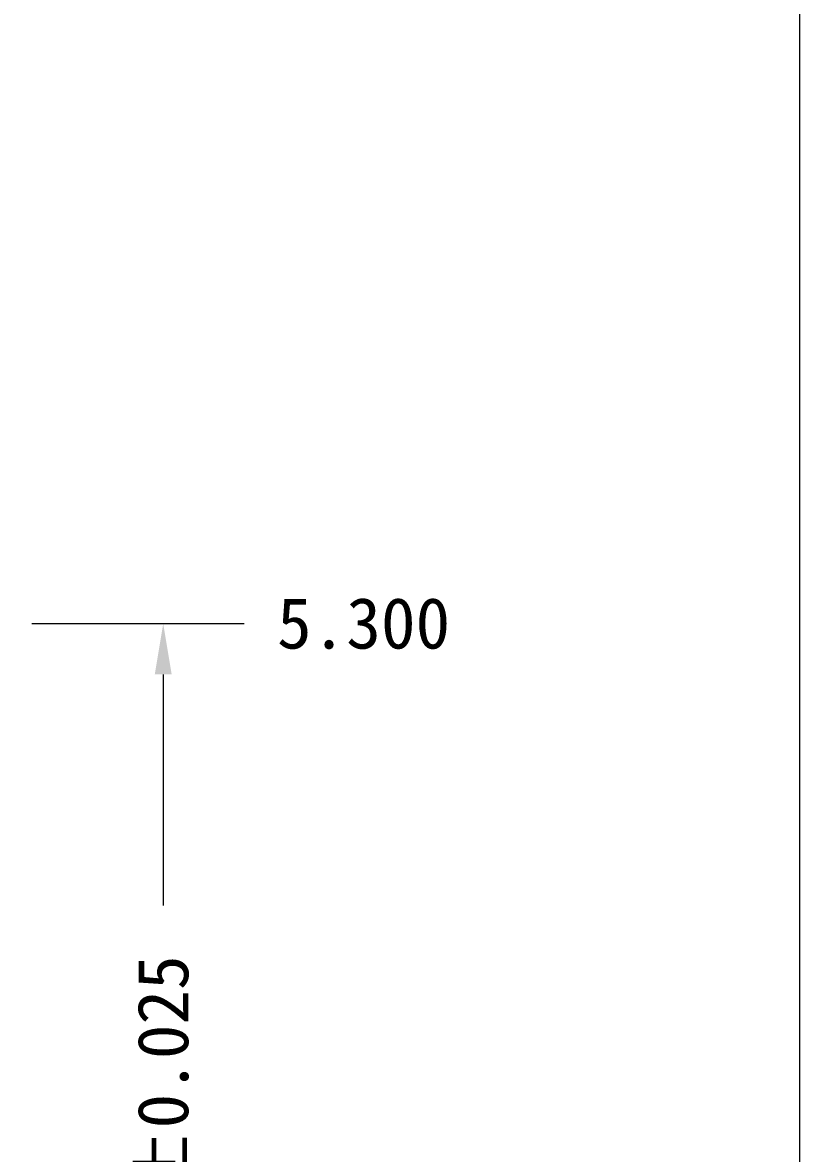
# Model space of a CAD drawing. Extents: x -40.6 to -17.9, y -29.5 to 6.2.
# Drawn here: x -21.72 to -17.9, y -3.98 to 1.58 of the extents above; entities that cross this region are included whole.
import ezdxf

# ---------------------------------------------------------------- set-up
doc = ezdxf.new("R2010")
doc.units = 0
doc.header["$LTSCALE"] = 5
doc.header["$MEASUREMENT"] = 0
doc.linetypes.add('0', pattern=[0])
doc.layers.add('图层1实体', color=7, linetype='CONTINUOUS')
doc.layers.add('标注', color=4, linetype='0')
doc.styles.add('宋体', font='SimSun.ttf')

msp = doc.modelspace()

# ---------------------------------------------------------------- linework, layer by layer
at = {"layer": '图层1实体', "lineweight": 5, "elevation": -0.0144}
msp.add_lwpolyline([(-40.601, 6.1985), (-17.9037, 6.1985), (-17.9037, -29.5004), (-40.601, -29.5004)], close=True, dxfattribs=at)
at = {"layer": '标注', "lineweight": 5}
for p, q in [((-21.6728, -1.3737, -0.0291), (-20.6306, -1.3737, -0.0291)), ((-21.0278, -1.6237, -0.0291), (-21.0278, -2.7583, -0.0291))]:
    msp.add_line(p, q, dxfattribs=at)
msp.add_solid([(-21.0695, -1.6237, -0.0291), (-20.9862, -1.6237, -0.0291), (-21.0278, -1.3737, -0.0291)], dxfattribs=at)

# ---------------------------------------------------------------- texts
at = {"layer": '标注', "lineweight": 5, "insert": (-20.0436, -1.3737, -0.0291), "char_height": 0.25, "attachment_point": 5, "style": '宋体'}
msp.add_mtext('\\A1;5.300', dxfattribs=at)
at = {"layer": '标注', "lineweight": 5, "insert": (-21.0278, -4.0237, -0.0291), "char_height": 0.25, "attachment_point": 5, "rotation": 90, "style": '宋体'}
msp.add_mtext('\\A1;5.300±0.025', dxfattribs=at)

doc.saveas('drawing.dxf')
